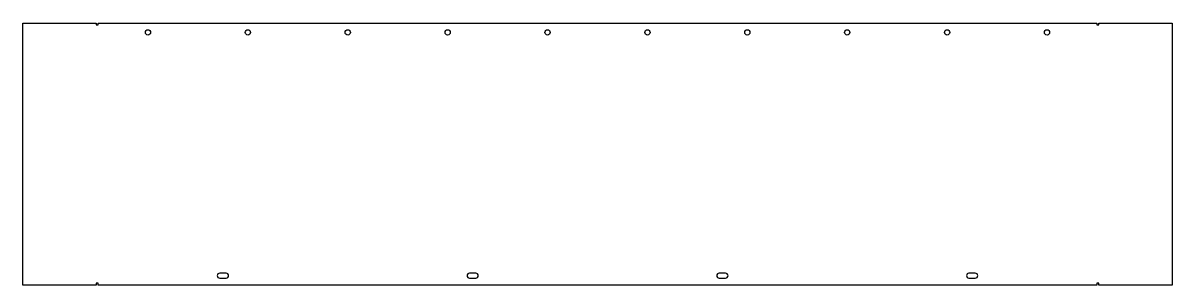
# Model space of a CAD drawing. Header units: millimetres. Extents: x 1525 to 4587, y -1016 to -318.
import ezdxf

# ---------------------------------------------------------------- set-up
doc = ezdxf.new("R2010")
doc.units = ezdxf.units.MM

msp = doc.modelspace()

# ---------------------------------------------------------------- linework, layer by layer
msp.add_lwpolyline([(1525.1, -1015.9), (1525.1, -317.9), (1720.1, -317.9), (1720.1, -322.9), (1725.1, -322.9), (1725.1, -317.9), (4387.1, -317.9), (4387.1, -322.9), (4392.1, -322.9), (4392.1, -317.9), (4587.1, -317.9), (4587.1, -1015.9), (4392.1, -1015.9), (4392.1, -1010.9), (4387.1, -1010.9), (4387.1, -1015.9), (1725.1, -1015.9), (1725.1, -1010.9), (1720.1, -1010.9), (1720.1, -1015.9), (1525.1, -1015.9)])
for points in [[(2066.4, -997.4, 1), (2066.4, -984.4), (2049.4, -984.4, 1), (2049.4, -997.4)], [(2731.9, -997.4, 1), (2731.9, -984.4), (2714.9, -984.4, 1), (2714.9, -997.4)], [(3397.4, -997.4, 1), (3397.4, -984.4), (3380.4, -984.4, 1), (3380.4, -997.4)], [(4062.9, -997.4, 1), (4062.9, -984.4), (4045.9, -984.4, 1), (4045.9, -997.4)]]:
    msp.add_lwpolyline(points, format="xyb", close=True)
for centre in [(1858.2, -342.9), (2124.4, -342.9), (2390.6, -342.9), (2656.8, -342.9), (2923, -342.9), (3189.2, -342.9), (3455.4, -342.9), (3721.6, -342.9), (3987.8, -342.9), (4254, -342.9)]:
    msp.add_circle(centre, 7)

doc.saveas('drawing.dxf')
